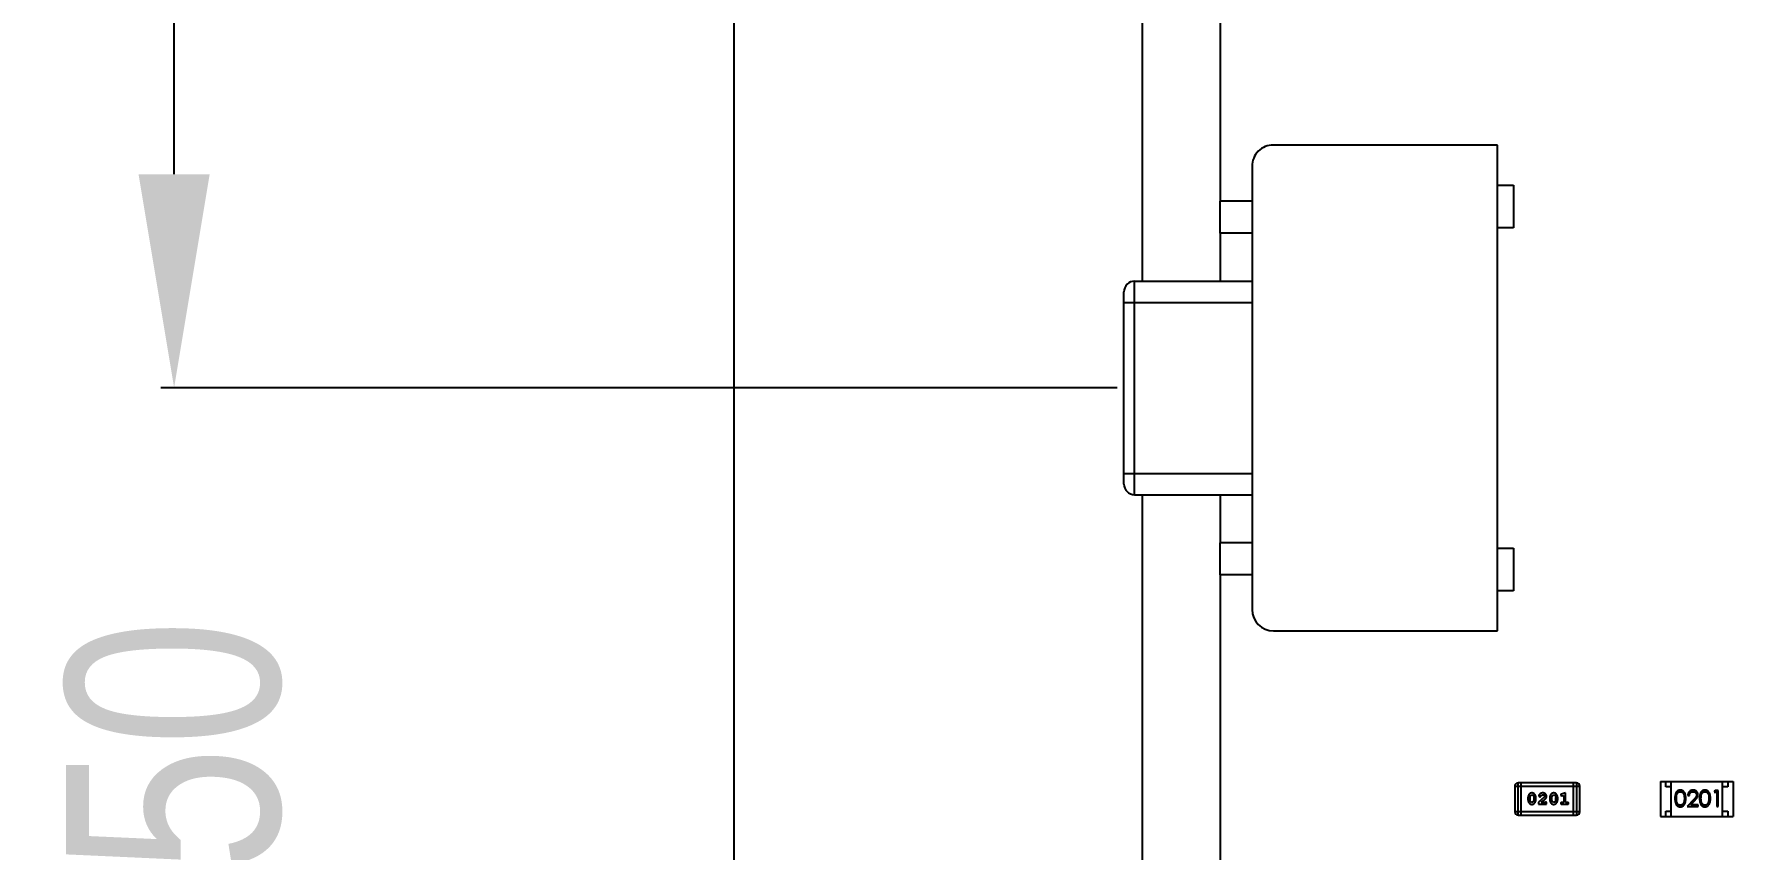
# Model space of a CAD drawing. Header units: inches. Extents: x 246 to 500, y -220 to -17.
# Drawn here: x 420.63 to 436.55, y -140.18 to -132.54 of the extents above; entities that cross this region are included whole.
import ezdxf

# ---------------------------------------------------------------- set-up
doc = ezdxf.new("R2010")
doc.units = ezdxf.units.IN
doc.header["$LTSCALE"] = 1.21
doc.header["$MEASUREMENT"] = 0
doc.header["$PDMODE"] = 3
doc.header["$PDSIZE"] = 0.3125
doc.layers.get('0').update_dxf_attribs({"linetype": 'CONTINUOUS'})
doc.layers.get('Defpoints').update_dxf_attribs({"linetype": 'CONTINUOUS'})
doc.layers.add('DIM', color=3, linetype='CONTINUOUS')
doc.styles.get("Standard").update_dxf_attribs({"font": 'txt', "width": 0.8})
doc.dimstyles.get("Standard").update_dxf_attribs({"dimtxt": 0.15625, "dimasz": 0.1875, "dimexe": 0.125, "dimexo": 0.0625, "dimgap": 0.09, "dimtad": 0, "dimtih": 1, "dimtoh": 1, "dimzin": 4, "dimdsep": 46, "dimtxsty": 'Standard', "dimblk": '_FILLED', "dimblk1": '_FILLED', "dimblk2": '_FILLED', "dimcen": 0.09, "dimazin": 1, "dimtp": 0.01, "dimtm": 0.01, "dimtfac": 1, "dimtofl": 0, "dimtmove": 0, "dimatfit": 3, "dimldrblk": '_FILLED', "dimfxl": 1, "dimtolj": 1, "dimtzin": 4, "dimarcsym": 0})

# ---------------------------------------------------------------- blocks, each defined once
blk = doc.blocks.new('_FILLED')
at = {"color": 0, "linetype": 'ByBlock'}
blk.add_solid([(0, 0), (-1, 0.1667), (-1, -0.1667)], dxfattribs=at)
blk = doc.blocks.new('*D59')
at = {"layer": 'Defpoints', "color": 0}
for p in [(421.943, -135.857), (430.84, -135.857), (430.94, -144.357)]:
    blk.add_point(p, dxfattribs=at)
at = {"layer": 'DIM', "color": 0, "lineweight": -2}
for p, q in [((421.943, -133.857), (421.943, -131.857)), ((430.777, -135.857), (421.818, -135.857)), ((430.877, -144.357), (421.818, -144.357)), ((421.943, -146.357), (421.943, -148.357))]:
    blk.add_line(p, q, dxfattribs=at)
at = {"layer": 'DIM', "color": 0, "lineweight": -2, "xscale": 2, "yscale": 2, "zscale": 2}
for p, rotation in [((421.943, -135.857), 270), ((421.943, -144.357), 90)]:
    blk.add_blockref('_FILLED', p, dxfattribs=dict(at, rotation=rotation))
at = {"layer": 'DIM', "color": 0, "insert": (421.943, -140.107), "char_height": 2, "attachment_point": 5, "rotation": 90}
blk.add_mtext('\\A1;8.50', dxfattribs=at)

msp = doc.modelspace()

# ---------------------------------------------------------------- linework, layer by layer
at = {"color": 7, "linetype": 'Continuous'}
for p, q in [((427.19, -168.079), (427.19, -87.639)), ((431.01, -127.629), (431.01, -134.859)), ((431.74, -128.359), (431.74, -134.109)), ((434.34, -133.584), (432.24, -133.584)), ((434.34, -138.134), (434.34, -133.584)), ((432.04, -133.784), (432.04, -137.934)), ((434.34, -133.959), (434.49, -133.959)), ((434.49, -133.959), (434.49, -134.359)), ((431.74, -134.409), (431.74, -134.109)), ((432.04, -134.109), (431.74, -134.109)), ((431.74, -134.409), (431.74, -134.859)), ((432.04, -134.409), (431.74, -134.409)), ((434.49, -134.359), (434.34, -134.359)), ((430.94, -136.859), (430.94, -134.859)), ((430.94, -134.859), (432.04, -134.859)), ((430.84, -136.759), (430.84, -134.959)), ((430.84, -135.059), (432.04, -135.059)), ((430.84, -136.659), (432.04, -136.659)), ((430.94, -136.859), (432.04, -136.859)), ((431.01, -136.859), (431.01, -143.359)), ((431.74, -136.859), (431.74, -137.309)), ((431.74, -137.609), (431.74, -137.309)), ((432.04, -137.309), (431.74, -137.309)), ((434.34, -137.359), (434.49, -137.359)), ((434.49, -137.359), (434.49, -137.759)), ((431.74, -137.609), (431.74, -142.609)), ((432.04, -137.609), (431.74, -137.609)), ((434.49, -137.759), (434.34, -137.759)), ((432.24, -138.134), (434.34, -138.134)), ((434.531, -139.861), (434.531, -139.556)), ((435.079, -139.556), (434.531, -139.556)), ((434.561, -139.861), (434.561, -139.556)), ((435.049, -139.556), (435.049, -139.861)), ((435.079, -139.556), (435.079, -139.861)), ((435.865, -139.544), (435.865, -139.874)), ((435.865, -139.544), (436.545, -139.544)), ((435.915, -139.594), (435.915, -139.544)), ((435.965, -139.874), (435.965, -139.544)), ((436.445, -139.874), (436.445, -139.544)), ((436.495, -139.544), (436.495, -139.594)), ((436.545, -139.544), (436.545, -139.874)), ((434.5, -139.587), (434.5, -139.83)), ((434.5, -139.587), (435.11, -139.587)), ((434.624, -139.696), (434.624, -139.714)), ((434.642, -139.697), (434.649, -139.675)), ((434.642, -139.697), (434.642, -139.714)), ((434.649, -139.736), (434.642, -139.714)), ((434.649, -139.675), (434.661, -139.669)), ((434.661, -139.669), (434.673, -139.674)), ((434.673, -139.674), (434.681, -139.697)), ((434.681, -139.714), (434.674, -139.736)), ((434.681, -139.714), (434.681, -139.697)), ((434.698, -139.714), (434.698, -139.696)), ((434.777, -139.693), (434.722, -139.738)), ((434.725, -139.681), (434.734, -139.69)), ((434.734, -139.69), (434.742, -139.683)), ((434.742, -139.683), (434.747, -139.675)), ((434.747, -139.675), (434.762, -139.669)), ((434.749, -139.74), (434.782, -139.713)), ((434.782, -139.684), (434.777, -139.693)), ((434.829, -139.696), (434.829, -139.714)), ((434.846, -139.697), (434.853, -139.675)), ((434.846, -139.697), (434.846, -139.714)), ((434.854, -139.736), (434.846, -139.714)), ((434.853, -139.675), (434.866, -139.669)), ((434.866, -139.669), (434.878, -139.674)), ((434.878, -139.674), (434.885, -139.697)), ((434.885, -139.714), (434.878, -139.736)), ((434.885, -139.714), (434.885, -139.697)), ((434.903, -139.714), (434.903, -139.696)), ((434.931, -139.671), (434.939, -139.68)), ((434.939, -139.68), (434.944, -139.679)), ((434.977, -139.652), (434.94, -139.662)), ((434.944, -139.679), (434.959, -139.675)), ((434.959, -139.675), (434.959, -139.74)), ((434.977, -139.74), (434.977, -139.652)), ((435.11, -139.83), (435.11, -139.587)), ((435.965, -139.594), (435.915, -139.594)), ((436.09, -139.703), (436.084, -139.741)), ((436.175, -139.716), (436.116, -139.778)), ((436.122, -139.675), (436.136, -139.675)), ((436.149, -139.763), (436.186, -139.723)), ((436.32, -139.703), (436.315, -139.741)), ((436.379, -139.628), (436.37, -139.644)), ((436.37, -139.644), (436.393, -139.644)), ((436.407, -139.628), (436.379, -139.628)), ((436.393, -139.644), (436.393, -139.778)), ((436.407, -139.778), (436.407, -139.628)), ((436.495, -139.594), (436.445, -139.594)), ((435.11, -139.83), (434.5, -139.83)), ((434.531, -139.861), (435.079, -139.861)), ((434.661, -139.742), (434.649, -139.736)), ((434.674, -139.736), (434.661, -139.742)), ((434.722, -139.738), (434.722, -139.757)), ((434.722, -139.757), (434.799, -139.757)), ((434.785, -139.74), (434.749, -139.74)), ((434.79, -139.737), (434.785, -139.74)), ((434.799, -139.757), (434.799, -139.749)), ((434.866, -139.742), (434.854, -139.736)), ((434.878, -139.736), (434.866, -139.742)), ((434.959, -139.74), (434.942, -139.74)), ((434.942, -139.757), (434.994, -139.757)), ((434.994, -139.74), (434.977, -139.74)), ((435.865, -139.874), (436.545, -139.874)), ((435.915, -139.874), (435.915, -139.824)), ((435.915, -139.824), (435.965, -139.824)), ((436.116, -139.778), (436.218, -139.778)), ((436.218, -139.763), (436.149, -139.763)), ((436.218, -139.778), (436.218, -139.763)), ((436.393, -139.778), (436.407, -139.778)), ((436.445, -139.824), (436.495, -139.824)), ((436.495, -139.824), (436.495, -139.874))]:
    msp.add_line(p, q, dxfattribs=at)
for centre, radius, start, end in [((432.24, -133.784), 0.2, 90.0001, 180.0001), ((430.94, -134.959), 0.1, 90.0001, 180.0001), ((430.94, -136.759), 0.1, 180.0001, 270.0001), ((432.24, -137.934), 0.2, 180.0001, 270.0001), ((434.531, -139.587), 0.0305, 89.9999, 179.9999), ((435.079, -139.587), 0.0305, 359.9999, 89.9999), ((434.531, -139.83), 0.0305, 179.9999, 269.9999), ((435.079, -139.83), 0.0305, 269.9999, 359.9999)]:
    msp.add_arc(centre, radius, start, end, dxfattribs=at)
for points, knots in [([(434.661, -139.652), (434.66, -139.652), (434.657, -139.652), (434.653, -139.653), (434.649, -139.654), (434.645, -139.655), (434.642, -139.657), (434.639, -139.66), (434.636, -139.663), (434.634, -139.666), (434.632, -139.67), (434.63, -139.674), (434.628, -139.677), (434.627, -139.681), (434.626, -139.685), (434.625, -139.689), (434.624, -139.693), (434.624, -139.695), (434.624, -139.696)], [0, 0, 0, 0, 0.06692, 0.130834, 0.19258, 0.252759, 0.312631, 0.373411, 0.436359, 0.501894, 0.568244, 0.632472, 0.69556, 0.757163, 0.818592, 0.878885, 0.939235, 1, 1, 1, 1]), ([(434.624, -139.714), (434.624, -139.715), (434.624, -139.717), (434.625, -139.721), (434.625, -139.724), (434.626, -139.727), (434.627, -139.73), (434.628, -139.733), (434.629, -139.736), (434.631, -139.739), (434.632, -139.741), (434.634, -139.744), (434.635, -139.746), (434.637, -139.748), (434.639, -139.75), (434.64, -139.752), (434.642, -139.753), (434.645, -139.755), (434.648, -139.757), (434.652, -139.758), (434.656, -139.759), (434.66, -139.759), (434.661, -139.759)], [0, 0, 0, 0, 0.049886, 0.09882, 0.148132, 0.19689, 0.246038, 0.295176, 0.345305, 0.395692, 0.445312, 0.491875, 0.535813, 0.577009, 0.616081, 0.652689, 0.687585, 0.720206, 0.785062, 0.85223, 0.923759, 1, 1, 1, 1]), ([(434.698, -139.696), (434.698, -139.695), (434.698, -139.693), (434.698, -139.69), (434.697, -139.687), (434.697, -139.684), (434.696, -139.681), (434.695, -139.678), (434.693, -139.675), (434.692, -139.672), (434.69, -139.669), (434.689, -139.667), (434.687, -139.664), (434.685, -139.662), (434.684, -139.66), (434.682, -139.659), (434.68, -139.657), (434.678, -139.656), (434.675, -139.654), (434.67, -139.653), (434.666, -139.652), (434.663, -139.652), (434.661, -139.652)], [0, 0, 0, 0, 0.049855, 0.099516, 0.148482, 0.19758, 0.246804, 0.296268, 0.346517, 0.397047, 0.446826, 0.49336, 0.537801, 0.579207, 0.617974, 0.654833, 0.689171, 0.722088, 0.786392, 0.853518, 0.924186, 1, 1, 1, 1]), ([(434.661, -139.759), (434.663, -139.759), (434.666, -139.759), (434.67, -139.758), (434.673, -139.757), (434.677, -139.755), (434.68, -139.753), (434.683, -139.751), (434.686, -139.748), (434.689, -139.744), (434.691, -139.741), (434.693, -139.737), (434.694, -139.733), (434.696, -139.73), (434.697, -139.726), (434.698, -139.722), (434.698, -139.718), (434.698, -139.716), (434.698, -139.714)], [0, 0, 0, 0, 0.067217, 0.131051, 0.19272, 0.252824, 0.312745, 0.373449, 0.436041, 0.501494, 0.567761, 0.632087, 0.695096, 0.757109, 0.817993, 0.878657, 0.939311, 1, 1, 1, 1]), ([(434.762, -139.652), (434.761, -139.652), (434.757, -139.652), (434.752, -139.653), (434.747, -139.654), (434.743, -139.656), (434.739, -139.659), (434.735, -139.662), (434.732, -139.665), (434.73, -139.668), (434.728, -139.672), (434.726, -139.675), (434.725, -139.678), (434.725, -139.68), (434.725, -139.681)], [0, 0, 0, 0, 0.098286, 0.193983, 0.289056, 0.384352, 0.477435, 0.566197, 0.652355, 0.737986, 0.818188, 0.887401, 0.94802, 1, 1, 1, 1]), ([(434.799, -139.685), (434.799, -139.684), (434.799, -139.681), (434.798, -139.678), (434.797, -139.675), (434.796, -139.672), (434.795, -139.669), (434.793, -139.666), (434.791, -139.664), (434.789, -139.661), (434.786, -139.659), (434.783, -139.657), (434.78, -139.656), (434.777, -139.654), (434.773, -139.653), (434.77, -139.652), (434.766, -139.652), (434.764, -139.652), (434.762, -139.652)], [0, 0, 0, 0, 0.060981, 0.120256, 0.178148, 0.236115, 0.293993, 0.352864, 0.413358, 0.476056, 0.539296, 0.602396, 0.665116, 0.728325, 0.792919, 0.859317, 0.928302, 1, 1, 1, 1]), ([(434.762, -139.669), (434.763, -139.669), (434.766, -139.669), (434.77, -139.67), (434.773, -139.672), (434.776, -139.673), (434.779, -139.676), (434.78, -139.678), (434.781, -139.681), (434.782, -139.683), (434.782, -139.684)], [0, 0, 0, 0, 0.156344, 0.299348, 0.4327, 0.561, 0.682299, 0.791883, 0.89611, 1, 1, 1, 1]), ([(434.782, -139.713), (434.783, -139.712), (434.785, -139.711), (434.787, -139.708), (434.789, -139.706), (434.791, -139.704), (434.793, -139.702), (434.794, -139.701), (434.795, -139.699), (434.796, -139.697), (434.797, -139.694), (434.798, -139.691), (434.799, -139.688), (434.799, -139.686), (434.799, -139.685)], [0, 0, 0, 0, 0.103002, 0.197728, 0.285279, 0.365235, 0.437224, 0.502446, 0.560545, 0.611446, 0.707576, 0.80349, 0.900532, 1, 1, 1, 1]), ([(434.866, -139.652), (434.864, -139.652), (434.861, -139.652), (434.857, -139.653), (434.853, -139.654), (434.85, -139.655), (434.847, -139.657), (434.843, -139.66), (434.841, -139.663), (434.838, -139.666), (434.836, -139.67), (434.834, -139.674), (434.832, -139.677), (434.831, -139.681), (434.83, -139.685), (434.829, -139.689), (434.829, -139.693), (434.829, -139.695), (434.829, -139.696)], [0, 0, 0, 0, 0.06692, 0.130834, 0.19258, 0.252759, 0.312631, 0.373411, 0.436359, 0.501894, 0.568244, 0.632472, 0.69556, 0.757163, 0.818592, 0.878885, 0.939235, 1, 1, 1, 1]), ([(434.829, -139.714), (434.829, -139.715), (434.829, -139.717), (434.829, -139.721), (434.83, -139.724), (434.83, -139.727), (434.831, -139.73), (434.832, -139.733), (434.834, -139.736), (434.835, -139.739), (434.837, -139.741), (434.838, -139.744), (434.84, -139.746), (434.842, -139.748), (434.843, -139.75), (434.845, -139.752), (434.847, -139.753), (434.849, -139.755), (434.852, -139.757), (434.856, -139.758), (434.861, -139.759), (434.864, -139.759), (434.866, -139.759)], [0, 0, 0, 0, 0.049886, 0.09882, 0.148132, 0.19689, 0.246038, 0.295176, 0.345305, 0.395692, 0.445312, 0.491875, 0.535813, 0.577009, 0.616081, 0.652689, 0.687585, 0.720206, 0.785062, 0.85223, 0.923759, 1, 1, 1, 1]), ([(434.903, -139.696), (434.903, -139.695), (434.903, -139.693), (434.902, -139.69), (434.902, -139.687), (434.901, -139.684), (434.9, -139.681), (434.899, -139.678), (434.898, -139.675), (434.896, -139.672), (434.895, -139.669), (434.893, -139.667), (434.891, -139.664), (434.89, -139.662), (434.888, -139.66), (434.886, -139.659), (434.885, -139.657), (434.882, -139.656), (434.879, -139.654), (434.875, -139.653), (434.87, -139.652), (434.867, -139.652), (434.866, -139.652)], [0, 0, 0, 0, 0.049855, 0.099516, 0.148482, 0.19758, 0.246804, 0.296268, 0.346517, 0.397047, 0.446826, 0.49336, 0.537801, 0.579207, 0.617974, 0.654833, 0.689171, 0.722088, 0.786392, 0.853518, 0.924186, 1, 1, 1, 1]), ([(434.866, -139.759), (434.867, -139.759), (434.87, -139.759), (434.874, -139.758), (434.878, -139.757), (434.882, -139.755), (434.885, -139.753), (434.888, -139.751), (434.891, -139.748), (434.893, -139.744), (434.895, -139.741), (434.897, -139.737), (434.899, -139.733), (434.9, -139.73), (434.901, -139.726), (434.902, -139.722), (434.903, -139.718), (434.903, -139.716), (434.903, -139.714)], [0, 0, 0, 0, 0.067217, 0.131051, 0.19272, 0.252824, 0.312745, 0.373449, 0.436041, 0.501494, 0.567761, 0.632087, 0.695096, 0.757109, 0.817993, 0.878657, 0.939311, 1, 1, 1, 1]), ([(434.94, -139.662), (434.939, -139.662), (434.938, -139.662), (434.936, -139.663), (434.934, -139.664), (434.933, -139.665), (434.932, -139.666), (434.931, -139.668), (434.931, -139.669), (434.931, -139.67), (434.931, -139.671)], [0, 0, 0, 0, 0.187321, 0.344927, 0.475328, 0.579604, 0.674244, 0.773631, 0.882025, 1, 1, 1, 1]), ([(436.051, -139.625), (436.05, -139.625), (436.048, -139.625), (436.044, -139.625), (436.041, -139.626), (436.038, -139.627), (436.034, -139.628), (436.031, -139.629), (436.028, -139.631), (436.025, -139.633), (436.022, -139.635), (436.02, -139.638), (436.017, -139.64), (436.015, -139.643), (436.013, -139.647), (436.011, -139.65), (436.009, -139.654), (436.007, -139.658), (436.006, -139.662), (436.005, -139.667), (436.003, -139.672), (436.003, -139.677), (436.002, -139.683), (436.001, -139.69), (436.001, -139.696), (436.001, -139.701), (436.001, -139.704)], [0, 0, 0, 0, 0.033742, 0.066533, 0.099153, 0.13154, 0.164087, 0.196563, 0.229707, 0.263315, 0.297504, 0.331686, 0.366482, 0.4021, 0.438958, 0.476748, 0.515985, 0.556589, 0.599519, 0.645765, 0.695487, 0.748721, 0.805687, 0.866754, 0.931405, 1, 1, 1, 1]), ([(436.001, -139.704), (436.001, -139.706), (436.001, -139.711), (436.001, -139.717), (436.002, -139.724), (436.003, -139.73), (436.004, -139.735), (436.005, -139.74), (436.006, -139.745), (436.007, -139.749), (436.009, -139.753), (436.011, -139.757), (436.013, -139.761), (436.015, -139.764), (436.017, -139.767), (436.02, -139.769), (436.023, -139.772), (436.025, -139.774), (436.028, -139.776), (436.031, -139.778), (436.034, -139.779), (436.038, -139.78), (436.041, -139.781), (436.044, -139.782), (436.048, -139.782), (436.05, -139.782), (436.051, -139.782)], [0, 0, 0, 0, 0.068113, 0.132564, 0.193427, 0.250218, 0.303569, 0.353576, 0.400235, 0.443586, 0.484619, 0.524292, 0.56238, 0.599049, 0.63494, 0.669782, 0.704009, 0.737842, 0.771098, 0.803896, 0.836415, 0.868639, 0.900715, 0.933378, 0.966213, 1, 1, 1, 1]), ([(436.015, -139.703), (436.015, -139.701), (436.015, -139.698), (436.015, -139.692), (436.015, -139.687), (436.016, -139.682), (436.016, -139.677), (436.017, -139.673), (436.018, -139.669), (436.019, -139.666), (436.02, -139.663), (436.022, -139.66), (436.023, -139.657), (436.025, -139.655), (436.027, -139.652), (436.028, -139.65), (436.03, -139.648), (436.033, -139.646), (436.037, -139.644), (436.042, -139.641), (436.047, -139.64), (436.05, -139.64), (436.052, -139.64)], [0, 0, 0, 0, 0.073302, 0.142286, 0.206253, 0.266017, 0.321612, 0.372532, 0.419497, 0.462398, 0.502825, 0.541489, 0.579034, 0.615143, 0.650298, 0.684912, 0.718701, 0.752189, 0.817245, 0.879117, 0.939613, 1, 1, 1, 1]), ([(436.052, -139.767), (436.05, -139.767), (436.047, -139.767), (436.042, -139.765), (436.037, -139.763), (436.033, -139.761), (436.03, -139.759), (436.028, -139.757), (436.027, -139.755), (436.025, -139.752), (436.023, -139.75), (436.022, -139.747), (436.02, -139.744), (436.019, -139.741), (436.018, -139.738), (436.017, -139.734), (436.016, -139.73), (436.016, -139.725), (436.015, -139.72), (436.015, -139.715), (436.015, -139.709), (436.015, -139.705), (436.015, -139.703)], [0, 0, 0, 0, 0.060034, 0.120278, 0.182348, 0.247919, 0.281641, 0.315701, 0.350322, 0.385703, 0.421819, 0.459196, 0.497866, 0.538301, 0.58121, 0.628183, 0.679403, 0.734699, 0.794074, 0.858416, 0.927049, 1, 1, 1, 1]), ([(436.103, -139.704), (436.103, -139.701), (436.103, -139.697), (436.103, -139.69), (436.102, -139.684), (436.101, -139.678), (436.1, -139.673), (436.099, -139.668), (436.098, -139.663), (436.096, -139.658), (436.094, -139.654), (436.093, -139.65), (436.09, -139.647), (436.088, -139.644), (436.086, -139.641), (436.083, -139.638), (436.08, -139.635), (436.078, -139.633), (436.075, -139.631), (436.071, -139.629), (436.068, -139.628), (436.065, -139.627), (436.062, -139.626), (436.058, -139.625), (436.055, -139.625), (436.052, -139.625), (436.051, -139.625)], [0, 0, 0, 0, 0.065278, 0.127205, 0.186168, 0.241675, 0.294115, 0.343609, 0.390387, 0.434463, 0.476646, 0.517002, 0.555936, 0.593716, 0.630057, 0.665601, 0.700745, 0.734917, 0.768681, 0.802087, 0.834849, 0.867433, 0.900138, 0.932806, 0.966212, 1, 1, 1, 1]), ([(436.051, -139.782), (436.052, -139.782), (436.055, -139.782), (436.058, -139.782), (436.062, -139.781), (436.065, -139.78), (436.068, -139.779), (436.072, -139.778), (436.075, -139.776), (436.078, -139.774), (436.081, -139.772), (436.083, -139.769), (436.086, -139.766), (436.088, -139.763), (436.091, -139.76), (436.093, -139.756), (436.095, -139.753), (436.096, -139.748), (436.098, -139.744), (436.099, -139.739), (436.1, -139.734), (436.101, -139.729), (436.102, -139.723), (436.103, -139.717), (436.103, -139.71), (436.103, -139.706), (436.103, -139.704)], [0, 0, 0, 0, 0.033824, 0.067298, 0.10028, 0.133019, 0.165736, 0.198792, 0.232372, 0.266409, 0.301016, 0.336196, 0.371972, 0.408574, 0.446394, 0.485225, 0.525372, 0.567224, 0.611081, 0.65775, 0.70702, 0.759235, 0.814484, 0.873227, 0.934937, 1, 1, 1, 1]), ([(436.052, -139.64), (436.053, -139.64), (436.057, -139.64), (436.061, -139.641), (436.066, -139.644), (436.07, -139.646), (436.073, -139.648), (436.075, -139.65), (436.077, -139.652), (436.079, -139.655), (436.08, -139.658), (436.082, -139.661), (436.083, -139.664), (436.085, -139.667), (436.086, -139.671), (436.087, -139.675), (436.088, -139.679), (436.088, -139.683), (436.089, -139.688), (436.089, -139.693), (436.089, -139.698), (436.09, -139.702), (436.09, -139.703)], [0, 0, 0, 0, 0.059689, 0.119507, 0.181075, 0.246162, 0.279894, 0.314468, 0.350403, 0.387474, 0.426147, 0.466624, 0.508745, 0.553328, 0.600058, 0.649177, 0.700552, 0.754894, 0.811825, 0.871514, 0.934319, 1, 1, 1, 1]), ([(436.171, -139.625), (436.169, -139.625), (436.166, -139.625), (436.161, -139.625), (436.157, -139.627), (436.152, -139.628), (436.148, -139.63), (436.144, -139.632), (436.14, -139.635), (436.137, -139.639), (436.133, -139.642), (436.131, -139.646), (436.128, -139.65), (436.126, -139.655), (436.124, -139.659), (436.123, -139.664), (436.122, -139.669), (436.122, -139.673), (436.122, -139.675)], [0, 0, 0, 0, 0.06445, 0.126725, 0.187421, 0.247417, 0.306749, 0.366595, 0.427749, 0.490235, 0.553031, 0.614805, 0.676505, 0.738096, 0.801021, 0.864897, 0.931209, 1, 1, 1, 1]), ([(436.136, -139.675), (436.136, -139.673), (436.136, -139.671), (436.137, -139.667), (436.138, -139.663), (436.139, -139.66), (436.141, -139.657), (436.142, -139.654), (436.144, -139.651), (436.147, -139.649), (436.149, -139.647), (436.152, -139.645), (436.154, -139.643), (436.157, -139.642), (436.16, -139.641), (436.164, -139.641), (436.167, -139.64), (436.169, -139.64), (436.17, -139.64)], [0, 0, 0, 0, 0.073648, 0.143686, 0.210962, 0.275557, 0.338064, 0.399311, 0.4594, 0.51934, 0.579024, 0.637809, 0.695959, 0.754122, 0.813113, 0.873453, 0.935561, 1, 1, 1, 1]), ([(436.17, -139.64), (436.172, -139.64), (436.174, -139.64), (436.177, -139.641), (436.18, -139.641), (436.183, -139.642), (436.186, -139.643), (436.189, -139.645), (436.191, -139.647), (436.194, -139.649), (436.196, -139.651), (436.198, -139.654), (436.199, -139.656), (436.201, -139.659), (436.202, -139.662), (436.202, -139.664), (436.203, -139.667), (436.203, -139.669), (436.203, -139.67)], [0, 0, 0, 0, 0.068027, 0.133505, 0.19695, 0.26027, 0.322741, 0.384982, 0.448465, 0.513424, 0.578224, 0.640011, 0.700094, 0.760067, 0.819012, 0.877878, 0.938035, 1, 1, 1, 1]), ([(436.216, -139.669), (436.216, -139.668), (436.216, -139.665), (436.216, -139.66), (436.215, -139.656), (436.213, -139.652), (436.212, -139.648), (436.209, -139.645), (436.207, -139.641), (436.204, -139.638), (436.201, -139.635), (436.197, -139.632), (436.193, -139.63), (436.189, -139.628), (436.185, -139.626), (436.181, -139.625), (436.176, -139.625), (436.173, -139.625), (436.171, -139.625)], [0, 0, 0, 0, 0.06271, 0.123347, 0.183401, 0.242828, 0.302097, 0.36242, 0.423725, 0.487032, 0.550491, 0.612709, 0.674265, 0.73617, 0.799211, 0.863483, 0.930525, 1, 1, 1, 1]), ([(436.203, -139.67), (436.203, -139.672), (436.203, -139.675), (436.202, -139.68), (436.2, -139.685), (436.198, -139.689), (436.196, -139.692), (436.194, -139.694), (436.192, -139.697), (436.189, -139.701), (436.186, -139.704), (436.183, -139.708), (436.179, -139.712), (436.176, -139.715), (436.175, -139.716)], [0, 0, 0, 0, 0.088014, 0.174976, 0.2638, 0.355443, 0.406413, 0.465519, 0.533076, 0.609353, 0.693899, 0.787171, 0.889197, 1, 1, 1, 1]), ([(436.186, -139.723), (436.188, -139.721), (436.19, -139.719), (436.194, -139.714), (436.198, -139.71), (436.201, -139.706), (436.204, -139.703), (436.206, -139.699), (436.208, -139.696), (436.211, -139.692), (436.213, -139.687), (436.215, -139.682), (436.216, -139.675), (436.216, -139.671), (436.216, -139.669)], [0, 0, 0, 0, 0.09953, 0.192079, 0.277712, 0.357454, 0.429648, 0.495771, 0.555538, 0.608657, 0.707578, 0.804328, 0.901298, 1, 1, 1, 1]), ([(436.282, -139.625), (436.281, -139.625), (436.278, -139.625), (436.275, -139.625), (436.272, -139.626), (436.268, -139.627), (436.265, -139.628), (436.262, -139.629), (436.259, -139.631), (436.256, -139.633), (436.253, -139.635), (436.251, -139.638), (436.248, -139.64), (436.246, -139.643), (436.244, -139.647), (436.242, -139.65), (436.24, -139.654), (436.238, -139.658), (436.237, -139.662), (436.235, -139.667), (436.234, -139.672), (436.233, -139.677), (436.233, -139.683), (436.232, -139.69), (436.232, -139.696), (436.232, -139.701), (436.232, -139.704)], [0, 0, 0, 0, 0.033742, 0.066533, 0.099153, 0.13154, 0.164087, 0.196563, 0.229707, 0.263315, 0.297504, 0.331686, 0.366482, 0.4021, 0.438958, 0.476748, 0.515985, 0.556589, 0.599519, 0.645765, 0.695487, 0.748721, 0.805687, 0.866754, 0.931405, 1, 1, 1, 1]), ([(436.232, -139.704), (436.232, -139.706), (436.232, -139.711), (436.232, -139.717), (436.233, -139.724), (436.233, -139.73), (436.234, -139.735), (436.235, -139.74), (436.237, -139.745), (436.238, -139.749), (436.24, -139.753), (436.242, -139.757), (436.244, -139.761), (436.246, -139.764), (436.248, -139.767), (436.251, -139.769), (436.253, -139.772), (436.256, -139.774), (436.259, -139.776), (436.262, -139.778), (436.265, -139.779), (436.268, -139.78), (436.272, -139.781), (436.275, -139.782), (436.278, -139.782), (436.281, -139.782), (436.282, -139.782)], [0, 0, 0, 0, 0.068113, 0.132564, 0.193427, 0.250218, 0.303569, 0.353576, 0.400235, 0.443586, 0.484619, 0.524292, 0.56238, 0.599049, 0.63494, 0.669782, 0.704009, 0.737842, 0.771098, 0.803896, 0.836415, 0.868639, 0.900715, 0.933378, 0.966213, 1, 1, 1, 1]), ([(436.245, -139.703), (436.245, -139.701), (436.245, -139.698), (436.246, -139.692), (436.246, -139.687), (436.246, -139.682), (436.247, -139.677), (436.248, -139.673), (436.249, -139.669), (436.25, -139.666), (436.251, -139.663), (436.252, -139.66), (436.254, -139.657), (436.256, -139.655), (436.257, -139.652), (436.259, -139.65), (436.261, -139.648), (436.264, -139.646), (436.268, -139.644), (436.273, -139.641), (436.277, -139.64), (436.281, -139.64), (436.282, -139.64)], [0, 0, 0, 0, 0.073302, 0.142286, 0.206253, 0.266017, 0.321612, 0.372532, 0.419497, 0.462398, 0.502825, 0.541489, 0.579034, 0.615143, 0.650298, 0.684912, 0.718701, 0.752189, 0.817245, 0.879117, 0.939613, 1, 1, 1, 1]), ([(436.282, -139.767), (436.281, -139.767), (436.277, -139.767), (436.273, -139.765), (436.268, -139.763), (436.264, -139.761), (436.261, -139.759), (436.259, -139.757), (436.257, -139.755), (436.256, -139.752), (436.254, -139.75), (436.252, -139.747), (436.251, -139.744), (436.25, -139.741), (436.249, -139.738), (436.248, -139.734), (436.247, -139.73), (436.246, -139.725), (436.246, -139.72), (436.246, -139.715), (436.245, -139.709), (436.245, -139.705), (436.245, -139.703)], [0, 0, 0, 0, 0.060034, 0.120278, 0.182348, 0.247919, 0.281641, 0.315701, 0.350322, 0.385703, 0.421819, 0.459196, 0.497866, 0.538301, 0.58121, 0.628183, 0.679403, 0.734699, 0.794074, 0.858416, 0.927049, 1, 1, 1, 1]), ([(436.334, -139.704), (436.334, -139.701), (436.334, -139.697), (436.333, -139.69), (436.333, -139.684), (436.332, -139.678), (436.331, -139.673), (436.33, -139.668), (436.329, -139.663), (436.327, -139.658), (436.325, -139.654), (436.323, -139.65), (436.321, -139.647), (436.319, -139.644), (436.316, -139.641), (436.314, -139.638), (436.311, -139.635), (436.308, -139.633), (436.305, -139.631), (436.302, -139.629), (436.299, -139.628), (436.296, -139.627), (436.293, -139.626), (436.289, -139.625), (436.286, -139.625), (436.283, -139.625), (436.282, -139.625)], [0, 0, 0, 0, 0.065278, 0.127205, 0.186168, 0.241675, 0.294115, 0.343609, 0.390387, 0.434463, 0.476646, 0.517002, 0.555936, 0.593716, 0.630057, 0.665601, 0.700745, 0.734917, 0.768681, 0.802087, 0.834849, 0.867433, 0.900138, 0.932806, 0.966212, 1, 1, 1, 1]), ([(436.282, -139.64), (436.284, -139.64), (436.287, -139.64), (436.292, -139.641), (436.297, -139.644), (436.301, -139.646), (436.304, -139.648), (436.306, -139.65), (436.308, -139.652), (436.309, -139.655), (436.311, -139.658), (436.313, -139.661), (436.314, -139.664), (436.315, -139.667), (436.316, -139.671), (436.318, -139.675), (436.318, -139.679), (436.319, -139.683), (436.32, -139.688), (436.32, -139.693), (436.32, -139.698), (436.32, -139.702), (436.32, -139.703)], [0, 0, 0, 0, 0.059689, 0.119507, 0.181075, 0.246162, 0.279894, 0.314468, 0.350403, 0.387474, 0.426147, 0.466624, 0.508745, 0.553328, 0.600058, 0.649177, 0.700552, 0.754894, 0.811825, 0.871514, 0.934319, 1, 1, 1, 1]), ([(436.282, -139.782), (436.283, -139.782), (436.286, -139.782), (436.289, -139.782), (436.293, -139.781), (436.296, -139.78), (436.299, -139.779), (436.302, -139.778), (436.305, -139.776), (436.308, -139.774), (436.311, -139.772), (436.314, -139.769), (436.317, -139.766), (436.319, -139.763), (436.321, -139.76), (436.323, -139.756), (436.325, -139.753), (436.327, -139.748), (436.329, -139.744), (436.33, -139.739), (436.331, -139.734), (436.332, -139.729), (436.333, -139.723), (436.333, -139.717), (436.334, -139.71), (436.334, -139.706), (436.334, -139.704)], [0, 0, 0, 0, 0.033824, 0.067298, 0.10028, 0.133019, 0.165736, 0.198792, 0.232372, 0.266409, 0.301016, 0.336196, 0.371972, 0.408574, 0.446394, 0.485225, 0.525372, 0.567224, 0.611081, 0.65775, 0.70702, 0.759235, 0.814484, 0.873227, 0.934937, 1, 1, 1, 1]), ([(434.799, -139.749), (434.799, -139.748), (434.799, -139.746), (434.798, -139.744), (434.798, -139.741), (434.797, -139.74), (434.795, -139.738), (434.794, -139.737), (434.792, -139.737), (434.791, -139.737), (434.79, -139.737)], [0, 0, 0, 0, 0.1844, 0.34094, 0.473574, 0.586824, 0.690029, 0.789175, 0.890445, 1, 1, 1, 1]), ([(434.942, -139.74), (434.941, -139.74), (434.939, -139.74), (434.937, -139.74), (434.935, -139.741), (434.934, -139.742), (434.932, -139.744), (434.932, -139.745), (434.931, -139.747), (434.931, -139.748), (434.931, -139.749)], [0, 0, 0, 0, 0.169102, 0.317658, 0.446239, 0.563118, 0.671828, 0.776546, 0.884858, 1, 1, 1, 1]), ([(434.931, -139.749), (434.931, -139.749), (434.931, -139.75), (434.932, -139.752), (434.932, -139.754), (434.934, -139.755), (434.935, -139.756), (434.937, -139.757), (434.939, -139.757), (434.941, -139.757), (434.942, -139.757)], [0, 0, 0, 0, 0.115051, 0.223278, 0.329269, 0.437893, 0.554681, 0.682591, 0.83103, 1, 1, 1, 1]), ([(435.005, -139.749), (435.005, -139.748), (435.005, -139.747), (435.004, -139.745), (435.004, -139.744), (435.002, -139.742), (435.001, -139.741), (434.999, -139.74), (434.997, -139.74), (434.995, -139.74), (434.994, -139.74)], [0, 0, 0, 0, 0.11517, 0.223509, 0.328254, 0.438012, 0.553651, 0.682263, 0.830856, 1, 1, 1, 1]), ([(434.994, -139.757), (434.995, -139.757), (434.997, -139.757), (434.999, -139.757), (435.001, -139.756), (435.002, -139.755), (435.004, -139.754), (435.004, -139.752), (435.005, -139.75), (435.005, -139.749), (435.005, -139.749)], [0, 0, 0, 0, 0.169012, 0.317488, 0.445429, 0.560977, 0.67065, 0.776666, 0.88492, 1, 1, 1, 1]), ([(436.084, -139.741), (436.083, -139.742), (436.083, -139.744), (436.081, -139.747), (436.08, -139.75), (436.078, -139.752), (436.077, -139.755), (436.075, -139.757), (436.073, -139.759), (436.07, -139.761), (436.066, -139.763), (436.062, -139.765), (436.057, -139.767), (436.053, -139.767), (436.052, -139.767)], [0, 0, 0, 0, 0.075949, 0.148549, 0.218996, 0.286119, 0.351826, 0.416074, 0.478265, 0.540325, 0.660405, 0.774606, 0.887187, 1, 1, 1, 1]), ([(436.315, -139.741), (436.314, -139.742), (436.313, -139.744), (436.312, -139.747), (436.311, -139.75), (436.309, -139.752), (436.307, -139.755), (436.305, -139.757), (436.303, -139.759), (436.301, -139.761), (436.297, -139.763), (436.292, -139.765), (436.287, -139.767), (436.284, -139.767), (436.282, -139.767)], [0, 0, 0, 0, 0.075949, 0.148549, 0.218996, 0.286119, 0.351826, 0.416074, 0.478265, 0.540325, 0.660405, 0.774606, 0.887187, 1, 1, 1, 1])]:
    msp.add_open_spline(points, degree=3, knots=knots, dxfattribs=at)

# ---------------------------------------------------------------- dimensions: what is measured, and where the dimension line sits
at = {"layer": 'DIM'}
dim = msp.add_linear_dim(base=(421.943, -135.857), p1=(430.94, -144.357), p2=(430.84, -135.857), angle=90, dimstyle='Standard', override={"dimtxt": 2, "dimasz": 2, "dimtih": 0, "dimtoh": 0, "dimzin": 0, "dimcen": 0.198, "dimadec": 0, "dimazin": 0, "dimtp": 0, "dimtm": 0, "dimtdec": 4, "dimtzin": 0}, dxfattribs=at)
dim.commit()
dim.dimension.update_dxf_attribs({"geometry": '*D59', "text_midpoint": (421.943, -140.107)})

doc.saveas('drawing.dxf')
